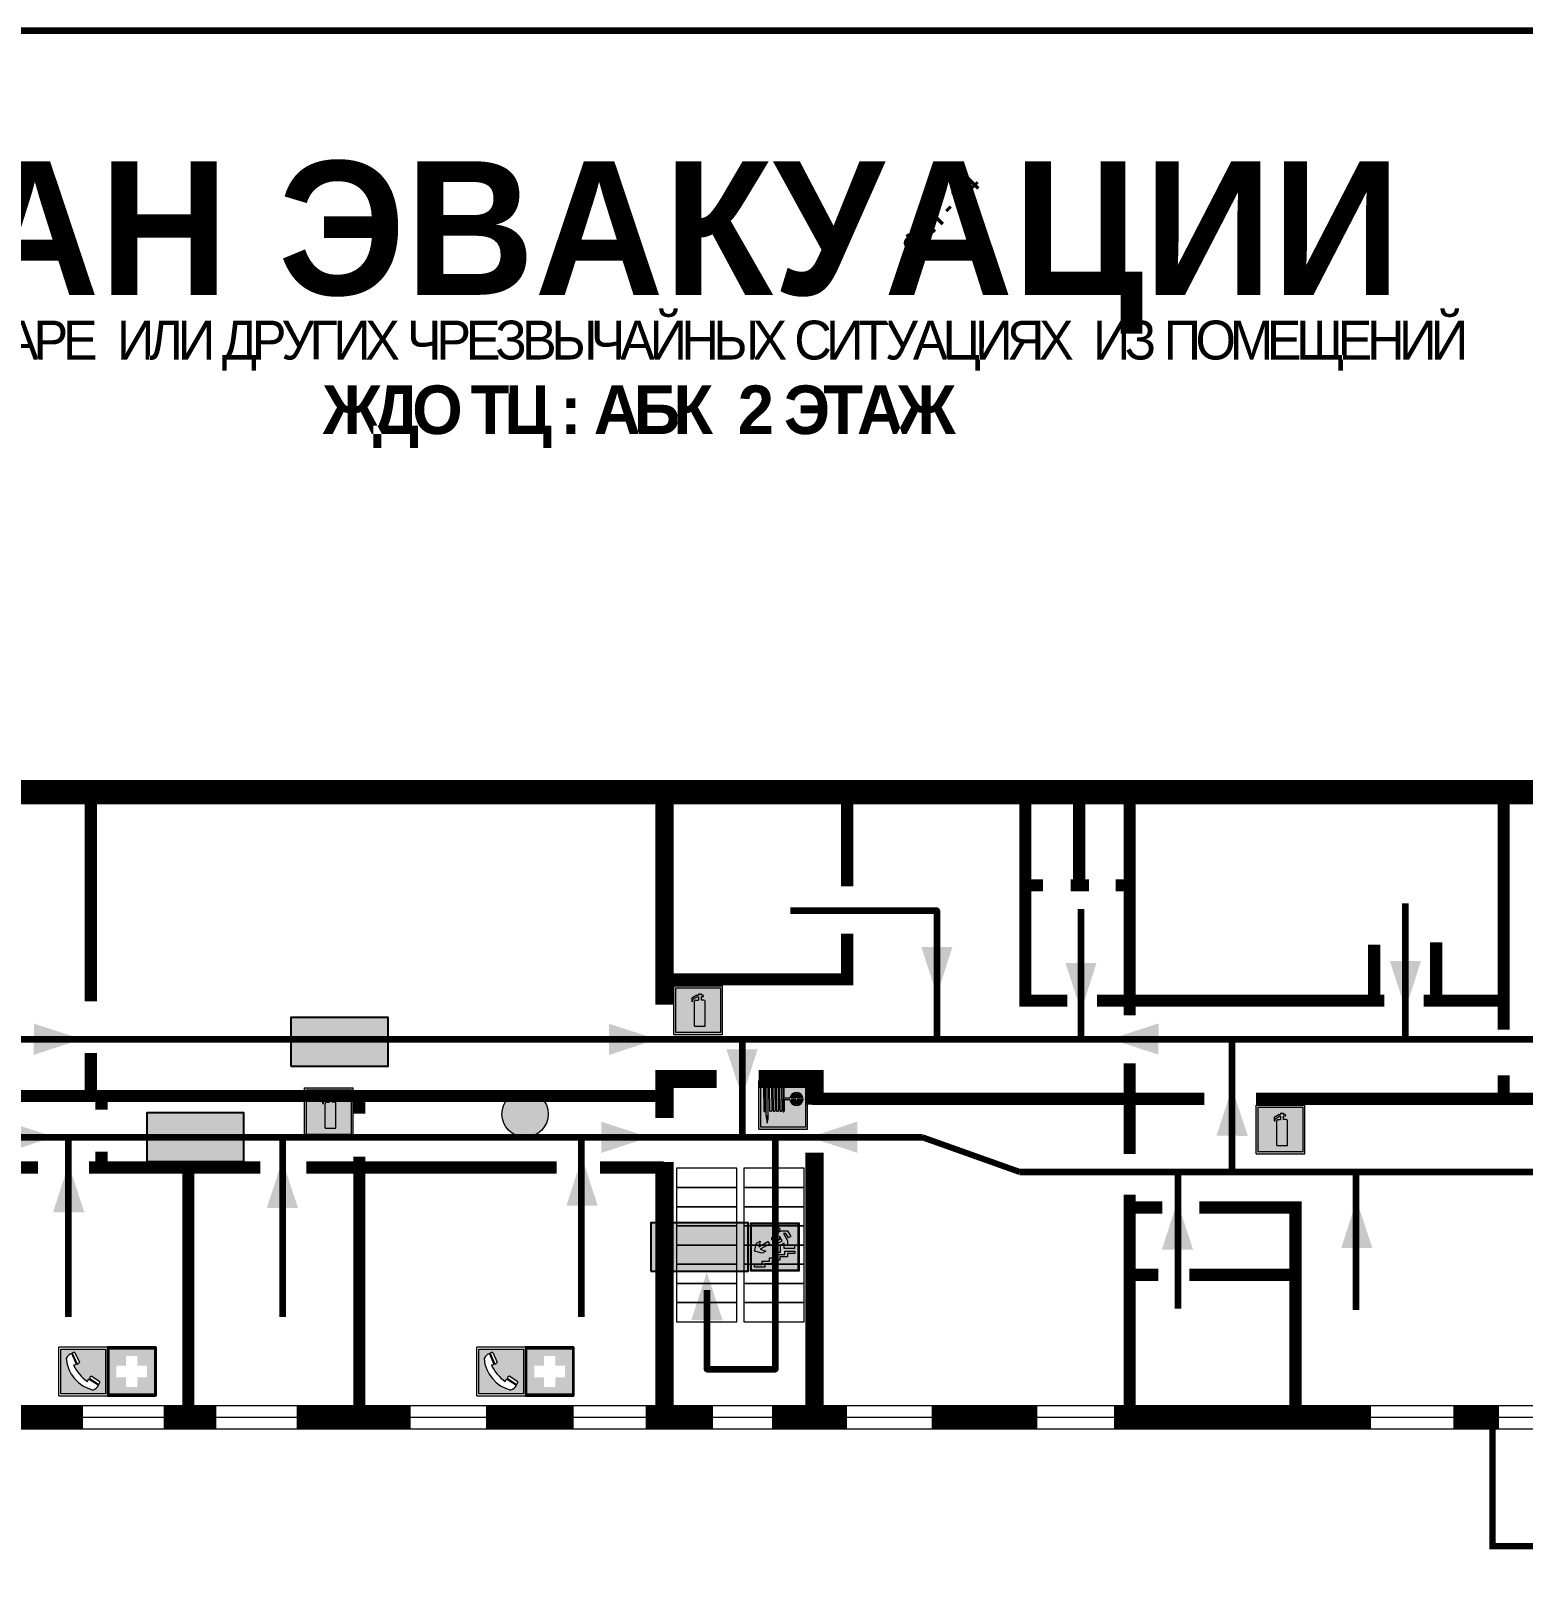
# Model space of a CAD drawing. Header units: millimetres. Extents: x 13114 to 67229, y 22859 to 38520.
# Drawn here: x 34760.2 to 35005.8, y 25617.3 to 25871.1 of the extents above; entities that cross this region are included whole.
import ezdxf

# ---------------------------------------------------------------- set-up
doc = ezdxf.new("R2010")
doc.units = ezdxf.units.MM
doc.layers.add('План_Штампы', color=7, linetype='Continuous')
doc.styles.add('обычный', font='arial.ttf')

# ---------------------------------------------------------------- blocks, each defined once
blk = doc.blocks.new('A$C7B4425F7')
at = {"true_color": 0xffffff}
blk.add_hatch(color=7, dxfattribs=at).paths.add_polyline_path([(0, 0), (-16, 0), (-16, -8), (0, -8)])
h = blk.add_hatch(color=126)
h.paths.add_polyline_path([(-0.2, -0.2), (-15.8, -0.2), (-15.8, -7.8), (-0.2, -7.8)])
h.paths.add_polyline_path([(-11.76, -2.03), (-11.76, -3.66), (-11.17, -3.66, -0.568275), (-11.17, -6.18), (-12.58, -6.18), (-12.58, -2.03)], flags=16)
h.paths.add_polyline_path([(-13.33, -4.12, -0.495768), (-13.59, -6.18), (-15.03, -6.18), (-15.03, -2.03), (-13.59, -2.03, -0.487973)], flags=16)
h.paths.add_polyline_path([(-10.25, -2.03), (-9.48, -2.03), (-9.48, -6.18), (-10.25, -6.18)], flags=16)
h.paths.add_polyline_path([(-13.84, -3.69), (-14.24, -3.69), (-14.24, -3.03), (-13.9, -3.03, -0.692621)], flags=0)
h.paths.add_polyline_path([(-9.15, -2.03), (-8.4, -2.03), (-8.04, -3.07), (-7.68, -2.03), (-6.93, -2.03), (-7.64, -4.1), (-6.93, -6.18), (-7.68, -6.18), (-8.04, -5.14), (-8.4, -6.18), (-9.15, -6.18), (-8.44, -4.1)], flags=16)
h.paths.add_polyline_path([(-11.76, -4.46), (-11.42, -4.46, -0.692621), (-11.36, -5.12), (-11.76, -5.12)], flags=0)
h.paths.add_polyline_path([(-13.9, -5.2), (-14.24, -5.2), (-14.24, -4.55), (-13.84, -4.55, -0.708038)], flags=0)
edge = h.paths.add_edge_path(flags=16)
edge.add_ellipse((-5.51, -4.08), major_axis=(0, 2.05), ratio=0.586184, start_angle=0, end_angle=360)
edge = h.paths.add_edge_path(flags=0)
edge.add_ellipse((-5.51, -4.08), major_axis=(0, 1.14), ratio=0.454828, start_angle=0, end_angle=360)
h.paths.add_polyline_path([(-4.13, -4.96, 0.377264), (-3.48, -4.52, 0.0555), (-3.16, -2.03), (-1.66, -2.03), (-1.66, -4.96), (-0.96, -4.96), (-0.96, -7.01), (-1.75, -7.01), (-1.75, -6.18), (-3.3, -6.18), (-3.3, -7.02), (-4.13, -7.02)], flags=16)
h.paths.add_polyline_path([(-2.73, -2.91), (-2.28, -2.91), (-2.28, -4.96), (-3.05, -4.96, 0.079136)], flags=0)
at = {"color": 126}
blk.add_lwpolyline([(-16, -8), (0, -8), (0, 0), (-16, 0)], close=True, dxfattribs=at)
blk = doc.blocks.new('A$C7B8C2D5B')
at = {"lineweight": 0}
h = blk.add_hatch(color=5, dxfattribs=at)
h.dxf.hatch_style = 1
h.paths.add_polyline_path([(1.4, -3.02, 1), (-2.11, -3.02, 1)])
at = {"color": 5, "lineweight": 0}
blk.add_circle((-0.36, -3.02), 1.75, dxfattribs=at)
blk = doc.blocks.new('A$C3AD82952')
at = {"true_color": 0xf5f5ff}
h = blk.add_hatch(color=7, dxfattribs=at)
h.dxf.hatch_style = 1
h.paths.add_polyline_path([(8.21, 8.73, 0.414214), (7.89, 9.05), (7.22, 9.05), (7.22, 9.92), (7.59, 9.92, 1), (7.57, 10.36), (7.22, 10.36), (7.22, 10.6), (6.43, 10.6), (6.43, 10.36), (6.01, 10.36), (4.74, 9.59), (4.74, 8.69), (4.98, 8.73), (4.98, 9.26), (6.12, 9.91), (6.43, 9.91), (6.43, 9.05), (5.76, 9.05, 0.414214), (5.44, 8.73), (5.44, 2.2), (8.21, 2.2)], flags=0)
h.paths.add_polyline_path([(12.8, 12.8), (0, 12.8), (0, 0), (12.8, 0)])
h.paths.add_polyline_path([(0.51, 12.29), (12.29, 12.29), (12.29, 0.51), (0.51, 0.51)], flags=16)
h.paths.add_polyline_path([(4.74, 9.59), (6.01, 10.36), (6.43, 10.36), (6.43, 10.6), (7.22, 10.6), (7.22, 10.36), (7.59, 10.36, -0.94586), (7.59, 9.92), (7.22, 9.92), (7.22, 9.05), (7.89, 9.05, -0.414214), (8.21, 8.73), (8.21, 2.2), (5.44, 2.2), (5.44, 8.73, -0.414214), (5.76, 9.05), (6.43, 9.05), (6.43, 9.91), (6.12, 9.91), (4.98, 9.26), (4.98, 8.73), (4.74, 8.69)], flags=0)
h = blk.add_hatch(color=242)
h.dxf.hatch_style = 1
h.paths.add_polyline_path([(12.29, 12.29), (0.51, 12.29), (0.51, 0.51), (12.29, 0.51)])
h.paths.add_polyline_path([(4.74, 8.69), (4.74, 9.59), (6.01, 10.36), (6.43, 10.36), (6.43, 10.6), (7.22, 10.6), (7.22, 10.36), (7.59, 10.36, -0.94586), (7.59, 9.92), (7.22, 9.92), (7.22, 9.05), (7.89, 9.05, -0.414214), (8.21, 8.73), (8.21, 2.2), (5.44, 2.2), (5.44, 8.73, -0.414214), (5.76, 9.05), (6.43, 9.05), (6.43, 9.91), (6.12, 9.91), (4.98, 9.26), (4.98, 8.73)], flags=16)
h = blk.add_hatch(color=7, dxfattribs=at)
h.dxf.hatch_style = 1
h.paths.add_polyline_path([(8.21, 8.73, 0.414214), (7.89, 9.05), (7.22, 9.05), (7.22, 9.92), (7.59, 9.92, 1), (7.57, 10.36), (7.22, 10.36), (7.22, 10.6), (6.43, 10.6), (6.43, 10.36), (6.01, 10.36), (4.74, 9.59), (4.74, 8.69), (4.98, 8.73), (4.98, 9.26), (6.12, 9.91), (6.43, 9.91), (6.43, 9.05), (5.76, 9.05, 0.414214), (5.44, 8.73), (5.44, 2.2), (8.21, 2.2)])
at = {"color": 242, "lineweight": 5}
for p, q in [((0, 0), (0, 12.8)), ((0, 12.8), (12.8, 12.8)), ((12.8, 0), (12.8, 12.8)), ((6.01, 10.36), (4.74, 9.59)), ((4.74, 9.59), (4.74, 8.69)), ((4.74, 8.69), (4.98, 8.73)), ((4.98, 9.26), (6.12, 9.91)), ((4.98, 8.73), (4.98, 9.26)), ((5.44, 2.2), (5.44, 8.73)), ((5.76, 9.05), (6.43, 9.05)), ((6.01, 10.36), (6.43, 10.36)), ((6.12, 9.91), (6.43, 9.91)), ((7.22, 10.6), (6.43, 10.6)), ((6.43, 10.6), (6.43, 10.36)), ((6.43, 9.91), (6.43, 9.05)), ((7.22, 10.36), (7.22, 10.6)), ((7.59, 10.36), (7.22, 10.36)), ((7.22, 9.05), (7.22, 9.92)), ((7.59, 9.92), (7.22, 9.92)), ((7.89, 9.05), (7.22, 9.05)), ((8.21, 2.2), (8.21, 8.73)), ((0, 0), (12.8, 0)), ((5.44, 2.2), (8.21, 2.2))]:
    blk.add_line(p, q, dxfattribs=at)
blk.add_lwpolyline([(0.51, 12.29), (12.29, 12.29), (12.29, 0.51), (0.51, 0.51)], close=True, dxfattribs=at)
for centre, radius, start, end in [((5.76, 8.73), 0.32, 90, 180), ((7.58, 10.14), 0.223, 273.1875, 86.8125), ((7.89, 8.73), 0.32, 0, 90)]:
    blk.add_arc(centre, radius, start, end, dxfattribs=at)
blk = doc.blocks.new('A$C37112FD5')
at = {"true_color": 0xf5f5ff}
h = blk.add_hatch(color=7, dxfattribs=at)
h.dxf.hatch_style = 1
h.paths.add_polyline_path([(12.8, -7.4), (0, -7.4), (0, -20.2), (12.8, -20.2)])
h.paths.add_polyline_path([(12.29, -7.91), (12.29, -19.69), (0.51, -19.69), (0.51, -7.91)], flags=16)
h.paths.add_polyline_path([(4.98, -9.04, -0.42597), (5.17, -9.22), (5.17, -12.25), (5.17, -15.29, -0.432244), (4.98, -15.47), (4.83, -15.47, -0.42597), (4.64, -15.29), (4.64, -12.25), (4.64, -9.22, -0.432244), (4.83, -9.04)], flags=0)
h.paths.add_polyline_path([(4.28, -9.22), (4.28, -12.25), (4.28, -15.29, -0.432244), (4.09, -15.47), (3.94, -15.47, -0.42597), (3.75, -15.29), (3.75, -12.25), (3.75, -9.22, -0.432244), (3.94, -9.04), (4.09, -9.04, -0.42597)], flags=0)
h.paths.add_polyline_path([(5.72, -9.04), (5.87, -9.04, -0.42597), (6.06, -9.22), (6.06, -12.25), (6.06, -15.29, -0.432244), (5.87, -15.47), (5.72, -15.47, -0.42597), (5.53, -15.29), (5.53, -12.25), (5.53, -9.22, -0.432244)], flags=0)
h.paths.add_polyline_path([(6.42, -8.9), (6.5, -8.9, -0.42597), (6.69, -9.08), (6.69, -12.03), (8.21, -12.03, -15.824349), (8.21, -12.47), (6.69, -12.47), (6.69, -15.42, -0.432244), (6.5, -15.6), (6.42, -15.6)], flags=0)
h.paths.add_polyline_path([(3.39, -9.22), (3.39, -12.25), (3.39, -15.29, -0.432244), (3.2, -15.47), (3.05, -15.47, -0.42597), (2.85, -15.29), (2.85, -12.25), (2.85, -9.22, -0.432244), (3.05, -9.04), (3.2, -9.04, -0.42597)], flags=0)
h.paths.add_polyline_path([(2.5, -9.22), (2.5, -16.71), (1.96, -16.71), (1.96, -9.22, -0.432244), (2.15, -9.04), (2.31, -9.04, -0.42597)], flags=0)
h.paths.add_polyline_path([(1.61, -8.9), (1.61, -15.6), (1.57, -15.6, -0.42597), (1.37, -15.42), (1.37, -12.03), (1.37, -9.09, -0.432244), (1.57, -8.9)], flags=0)
h.paths.add_polyline_path([(9.76, -10.81), (9.76, -12.03), (8.49, -12.03, -0.336371)], flags=0)
h.paths.add_polyline_path([(8.49, -12.47), (9.76, -12.47), (9.76, -13.7, -0.336371)], flags=0)
h.paths.add_polyline_path([(10.11, -10.81, -0.336371), (11.38, -12.03), (10.11, -12.03)], flags=0)
h.paths.add_polyline_path([(10.11, -12.47), (11.38, -12.47, -0.336371), (10.11, -13.7)], flags=0)
h.paths.add_polyline_path([(2.5, -16.84), (2.5, -17.05), (1.97, -17.05), (1.97, -16.84)], flags=0)
h.paths.add_polyline_path([(2.5, -17.24, -0.033778), (2.24, -18.6, -0.033778), (1.97, -17.24)], flags=0)
h = blk.add_hatch(color=242)
h.dxf.hatch_style = 1
h.paths.add_polyline_path([(12.29, -7.91), (0.51, -7.91), (0.51, -19.69), (12.29, -19.69)])
h.paths.add_polyline_path([(6.42, -15.6), (6.42, -8.9), (6.5, -8.9, -0.42597), (6.69, -9.08), (6.69, -12.03), (8.21, -12.03, -15.824349), (8.21, -12.47), (6.69, -12.47), (6.69, -15.42, -0.432244), (6.5, -15.6)], flags=16)
h.paths.add_polyline_path([(5.87, -15.47), (5.72, -15.47, -0.42597), (5.53, -15.29), (5.53, -12.25), (5.53, -9.22, -0.432244), (5.72, -9.04), (5.87, -9.04, -0.42597), (6.06, -9.22), (6.06, -12.25), (6.06, -15.29, -0.432244)], flags=16)
h.paths.add_polyline_path([(4.98, -15.47), (4.83, -15.47, -0.42597), (4.64, -15.29), (4.64, -12.25), (4.64, -9.22, -0.432244), (4.83, -9.04), (4.98, -9.04, -0.42597), (5.17, -9.22), (5.17, -12.25), (5.17, -15.29, -0.432244)], flags=16)
h.paths.add_polyline_path([(4.09, -15.47), (3.94, -15.47, -0.42597), (3.75, -15.29), (3.75, -12.25), (3.75, -9.22, -0.432244), (3.94, -9.04), (4.09, -9.04, -0.42597), (4.28, -9.22), (4.28, -12.25), (4.28, -15.29, -0.432244)], flags=16)
h.paths.add_polyline_path([(3.2, -15.47), (3.05, -15.47, -0.42597), (2.85, -15.29), (2.85, -12.25), (2.85, -9.22, -0.432244), (3.05, -9.04), (3.2, -9.04, -0.42597), (3.39, -9.22), (3.39, -12.25), (3.39, -15.29, -0.432244)], flags=16)
h.paths.add_polyline_path([(2.5, -17.05), (1.97, -17.05), (1.97, -16.84), (2.5, -16.84)], flags=16)
h.paths.add_polyline_path([(2.5, -17.24, -0.033778), (2.24, -18.6, -0.033778), (1.97, -17.24)], flags=16)
h.paths.add_polyline_path([(2.5, -16.71), (1.96, -16.71), (1.96, -9.22, -0.432244), (2.15, -9.04), (2.31, -9.04, -0.42597), (2.5, -9.22)], flags=16)
h.paths.add_polyline_path([(1.61, -15.6), (1.57, -15.6, -0.42597), (1.37, -15.42), (1.37, -12.03), (1.37, -9.09, -0.432244), (1.57, -8.9), (1.61, -8.9)], flags=16)
h.paths.add_polyline_path([(8.49, -12.47), (9.76, -12.47), (9.76, -13.7, -0.336371)], flags=0)
h.paths.add_polyline_path([(10.11, -13.7), (10.11, -12.47), (11.38, -12.47, -0.336371)], flags=0)
h.paths.add_polyline_path([(8.49, -12.03, -0.336371), (9.76, -10.81), (9.76, -12.03)], flags=0)
h.paths.add_polyline_path([(10.11, -12.03), (10.11, -10.81, -0.336371), (11.38, -12.03)], flags=0)
h = blk.add_hatch(color=7, dxfattribs=at)
h.dxf.hatch_style = 1
h.paths.add_polyline_path([(1.61, -8.9), (1.57, -8.9, 0.432244), (1.37, -9.09), (1.37, -12.03), (1.37, -15.42, 0.42597), (1.57, -15.6), (1.61, -15.6)])
h.paths.add_polyline_path([(2.5, -9.22, 0.42597), (2.31, -9.04), (2.15, -9.04, 0.432244), (1.96, -9.22), (1.96, -16.71), (2.5, -16.71)])
h.paths.add_polyline_path([(2.5, -16.84), (1.97, -16.84), (1.97, -17.05), (2.5, -17.05)])
h.paths.add_polyline_path([(2.5, -17.24), (1.97, -17.24, 0.033778), (2.24, -18.6, 0.033778)])
h.paths.add_polyline_path([(3.39, -12.25), (3.39, -9.22, 0.42597), (3.2, -9.04), (3.05, -9.04, 0.432244), (2.85, -9.22), (2.85, -12.25), (2.85, -15.29, 0.42597), (3.05, -15.47), (3.2, -15.47, 0.432244), (3.39, -15.29)])
h.paths.add_polyline_path([(4.28, -12.25), (4.28, -9.22, 0.42597), (4.09, -9.04), (3.94, -9.04, 0.432244), (3.75, -9.22), (3.75, -12.25), (3.75, -15.29, 0.42597), (3.94, -15.47), (4.09, -15.47, 0.432244), (4.28, -15.29)])
h.paths.add_polyline_path([(5.17, -12.25), (5.17, -9.22, 0.42597), (4.98, -9.04), (4.83, -9.04, 0.432244), (4.64, -9.22), (4.64, -12.25), (4.64, -15.29, 0.42597), (4.83, -15.47), (4.98, -15.47, 0.432244), (5.17, -15.29)])
h.paths.add_polyline_path([(6.06, -12.25), (6.06, -9.22, 0.42597), (5.87, -9.04), (5.72, -9.04, 0.432244), (5.53, -9.22), (5.53, -12.25), (5.53, -15.29, 0.42597), (5.72, -15.47), (5.87, -15.47, 0.432244), (6.06, -15.29)])
h.paths.add_polyline_path([(6.69, -12.47), (8.21, -12.47, 15.824349), (8.21, -12.03), (6.69, -12.03), (6.69, -9.08, 0.42597), (6.5, -8.9), (6.42, -8.9), (6.42, -15.6), (6.5, -15.6, 0.432244), (6.69, -15.42)])
h.paths.add_polyline_path([(8.49, -12.47), (9.76, -12.47), (9.76, -13.7, -0.336371)], flags=16)
h.paths.add_polyline_path([(8.49, -12.03, -0.336371), (9.76, -10.81), (9.76, -12.03)], flags=16)
h.paths.add_polyline_path([(10.11, -12.47), (11.38, -12.47, -0.336371), (10.11, -13.7)], flags=16)
h.paths.add_polyline_path([(10.11, -12.03), (10.11, -10.81, -0.336371), (11.38, -12.03)], flags=16)
h = blk.add_hatch(color=242)
h.dxf.hatch_style = 1
h.paths.add_polyline_path([(9.76, -10.81, 0.336371), (8.49, -12.03), (9.76, -12.03)])
h.paths.add_polyline_path([(10.11, -10.81), (10.11, -12.03), (11.38, -12.03, 0.336371)])
h.paths.add_polyline_path([(11.38, -12.47), (10.11, -12.47), (10.11, -13.7, 0.336371)])
h.paths.add_polyline_path([(9.76, -12.47), (8.49, -12.47, 0.336371), (9.76, -13.7)])
at = {"color": 242, "lineweight": 5}
for p, q in [((0, -20.2), (0, -7.4)), ((0, -7.4), (12.8, -7.4)), ((12.8, -20.2), (12.8, -7.4)), ((1.37, -12.03), (1.37, -9.08)), ((1.37, -12.03), (1.37, -15.42)), ((1.57, -8.9), (1.61, -8.9)), ((1.61, -8.9), (1.61, -15.6)), ((1.96, -16.71), (1.96, -9.22)), ((2.15, -9.04), (2.31, -9.04)), ((2.5, -16.71), (2.5, -9.22)), ((2.85, -12.25), (2.85, -9.22)), ((3.05, -9.04), (3.2, -9.04)), ((3.39, -12.25), (3.39, -9.22)), ((3.75, -12.25), (3.75, -9.22)), ((3.94, -9.04), (4.09, -9.04)), ((4.28, -12.25), (4.28, -9.22)), ((4.64, -12.25), (4.64, -9.22)), ((4.83, -9.04), (4.98, -9.04)), ((5.17, -12.25), (5.17, -9.22)), ((5.53, -12.25), (5.53, -9.22)), ((5.72, -9.04), (5.87, -9.04)), ((6.06, -12.25), (6.06, -9.22)), ((6.42, -8.9), (6.42, -15.6)), ((6.5, -8.9), (6.42, -8.9)), ((6.69, -12.03), (6.69, -9.08)), ((8.21, -12.03), (6.69, -12.03)), ((9.76, -12.03), (8.49, -12.03)), ((9.76, -10.81), (9.76, -12.03)), ((10.11, -10.81), (10.11, -12.03)), ((11.38, -12.03), (10.11, -12.03)), ((1.57, -15.6), (1.61, -15.6)), ((2.85, -12.25), (2.85, -15.29)), ((3.05, -15.47), (3.2, -15.47)), ((3.39, -12.25), (3.39, -15.29)), ((3.75, -12.25), (3.75, -15.29)), ((3.94, -15.47), (4.09, -15.47)), ((4.28, -12.25), (4.28, -15.29)), ((4.64, -12.25), (4.64, -15.29)), ((4.83, -15.47), (4.98, -15.47)), ((5.17, -12.25), (5.17, -15.29)), ((5.53, -12.25), (5.53, -15.29)), ((5.72, -15.47), (5.87, -15.47)), ((6.06, -12.25), (6.06, -15.29)), ((6.42, -15.6), (6.5, -15.6)), ((8.21, -12.47), (6.69, -12.47)), ((6.69, -12.47), (6.69, -15.42)), ((9.76, -12.47), (8.49, -12.47)), ((9.76, -12.47), (9.76, -13.7)), ((11.38, -12.47), (10.11, -12.47)), ((10.11, -12.47), (10.11, -13.7)), ((0, -20.2), (12.8, -20.2)), ((1.96, -16.71), (2.5, -16.71)), ((1.97, -16.84), (2.5, -16.84)), ((1.97, -17.05), (1.97, -16.84)), ((2.5, -17.05), (1.97, -17.05)), ((1.97, -17.24), (2.5, -17.24)), ((2.5, -16.84), (2.5, -17.05))]:
    blk.add_line(p, q, dxfattribs=at)
blk.add_lwpolyline([(0.51, -7.91), (12.29, -7.91), (12.29, -19.69), (0.51, -19.69)], close=True, dxfattribs=at)
for centre, radius, start, end in [((1.56, -9.09), 0.182, 87.1027, 180.6071), ((2.15, -9.22), 0.182, 87.1027, 180.6071), ((2.32, -9.22), 0.182, 359.3929, 92.8973), ((3.04, -9.22), 0.182, 87.1027, 180.6071), ((3.21, -9.22), 0.182, 359.3929, 92.8973), ((3.93, -9.22), 0.182, 87.1027, 180.6071), ((4.1, -9.22), 0.182, 359.3929, 92.8973), ((4.82, -9.22), 0.182, 87.1027, 180.6071), ((4.99, -9.22), 0.182, 359.3929, 92.8973), ((5.71, -9.22), 0.182, 87.1027, 180.6071), ((5.88, -9.22), 0.182, 359.3929, 92.8973), ((6.51, -9.09), 0.182, 359.3929, 92.8973), ((9.93, -12.25), 1.74, 187.2319, 172.7681), ((9.93, -12.25), 1.46, 96.9927, 171.3585), ((9.93, -12.25), 1.46, 8.6415, 83.0073), ((1.56, -15.42), 0.182, 179.3929, 272.8973), ((3.04, -15.29), 0.182, 179.3929, 272.8973), ((3.21, -15.29), 0.182, 267.1027, 0.6071), ((3.93, -15.29), 0.182, 179.3929, 272.8973), ((4.1, -15.29), 0.182, 267.1027, 0.6071), ((4.82, -15.29), 0.182, 179.3929, 272.8973), ((4.99, -15.29), 0.182, 267.1027, 0.6071), ((5.71, -15.29), 0.182, 179.3929, 272.8973), ((5.88, -15.29), 0.182, 267.1027, 0.6071), ((6.51, -15.42), 0.182, 267.1027, 0.6071), ((9.93, -12.25), 1.46, 188.6415, 263.0073), ((9.93, -12.25), 1.46, 276.9927, 351.3585), ((12.17, -15.98), 10.27, 187.041, 194.7793), ((-7.7, -15.98), 10.27, 345.2207, 352.959)]:
    blk.add_arc(centre, radius, start, end, dxfattribs=at)
blk = doc.blocks.new('вниз 3')
at = {"lineweight": 0, "true_color": 0xffffff}
h = blk.add_hatch(color=7, dxfattribs=at)
h.dxf.hatch_style = 1
h.paths.add_polyline_path([(40997.5, -4475.69), (40997.25, -4475.28), (40995.76, -4476.15), (40995.97, -4475.23), (40995.39, -4475.56), (40995.05, -4476.83), (40996.33, -4477.17), (40996.91, -4476.83), (40996, -4476.55)], flags=0)
h.paths.add_polyline_path([(40999.81, -4473.95), (41000.22, -4473.95), (41000.64, -4474.67), (41001.03, -4474.43), (41000.46, -4473.49), (41000.42, -4473.49), (40999.43, -4473.49), (40998.68, -4473.92), (40998.68, -4474.57), (40997.88, -4474.57), (40997.88, -4475), (40999.14, -4475), (40999.14, -4474.43), (40999.14, -4474.38), (40999.59, -4475.15), (40998.72, -4475.67), (40998.72, -4477.06), (40999.24, -4477.06), (40999.24, -4475.96), (40999.95, -4475.56), (40999.95, -4476.43), (41001.61, -4476.43), (41001.61, -4475.88), (41000.47, -4475.88), (41000.47, -4475.12)], flags=0)
h.paths.add_polyline_path([(40999.2, -4473.24, 1), (40998.35, -4473.24, 1)], flags=0)
h.paths.add_polyline_path([(41000.46, -4477.26), (41001.69, -4477.26), (41001.69, -4476.84), (41000.03, -4476.84), (41000.03, -4477.39), (40998.78, -4477.39), (40998.78, -4477.95), (40997.53, -4477.95), (40997.53, -4478.5), (40996.29, -4478.5), (40996.29, -4479.06), (40995.05, -4479.06), (40995.05, -4479.48), (40995.29, -4479.48), (40996.72, -4479.48), (40996.72, -4478.92), (40997.97, -4478.92), (40997.97, -4478.36), (40999.2, -4478.36), (40999.2, -4477.81), (41000.46, -4477.81)], flags=0)
h.paths.add_polyline_path([(41002.37, -4472.17), (40994.37, -4472.17), (40994.37, -4480.17), (41002.37, -4480.17)])
h.paths.add_polyline_path([(41002.16, -4479.96), (40994.57, -4479.96), (40994.57, -4472.37), (41002.16, -4472.37)], flags=16)
h.paths.add_polyline_path([(41001.61, -4475.88), (41001.61, -4476.43), (40999.95, -4476.43), (40999.95, -4475.56), (40999.24, -4475.96), (40999.24, -4477.06), (40998.72, -4477.06), (40998.72, -4475.67), (40999.59, -4475.15), (40999.14, -4474.38), (40999.14, -4474.43), (40999.14, -4475), (40997.88, -4475), (40997.88, -4474.57), (40998.68, -4474.57), (40998.68, -4473.92), (40999.43, -4473.49), (41000.42, -4473.49), (41000.46, -4473.49), (41001.03, -4474.43), (41000.64, -4474.67), (41000.22, -4473.95), (40999.81, -4473.95), (41000.47, -4475.12), (41000.47, -4475.88)], flags=0)
h.paths.add_polyline_path([(41001.69, -4476.84), (41001.69, -4477.26), (41000.46, -4477.26), (41000.46, -4477.81), (40999.2, -4477.81), (40999.2, -4478.36), (40997.97, -4478.36), (40997.97, -4478.92), (40996.72, -4478.92), (40996.72, -4479.48), (40995.05, -4479.48), (40995.05, -4479.06), (40996.29, -4479.06), (40996.29, -4478.5), (40997.53, -4478.5), (40997.53, -4477.95), (40998.78, -4477.95), (40998.78, -4477.39), (41000.03, -4477.39), (41000.03, -4476.84)], flags=0)
h.paths.add_polyline_path([(40998.35, -4473.24, -1), (40999.2, -4473.24, -1)], flags=0)
h.paths.add_polyline_path([(40997.5, -4475.69), (40996, -4476.55), (40996.91, -4476.83), (40996.33, -4477.17), (40995.05, -4476.83), (40995.39, -4475.56), (40995.97, -4475.23), (40995.76, -4476.15), (40997.25, -4475.28)], flags=0)
at = {"lineweight": 0}
h = blk.add_hatch(color=126, dxfattribs=at)
h.dxf.hatch_style = 1
h.paths.add_polyline_path([(41002.16, -4472.37), (40994.57, -4472.37), (40994.57, -4479.96), (41002.16, -4479.96)])
h.paths.add_polyline_path([(40995.97, -4475.23), (40995.76, -4476.15), (40997.25, -4475.28), (40997.5, -4475.69), (40996, -4476.55), (40996.91, -4476.83), (40996.33, -4477.17), (40995.05, -4476.83), (40995.39, -4475.56)], flags=16)
h.paths.add_polyline_path([(40997.88, -4474.57), (40998.68, -4474.57), (40998.68, -4473.92), (40999.43, -4473.49), (41000.42, -4473.49), (41000.46, -4473.49), (41001.03, -4474.43), (41000.64, -4474.67), (41000.22, -4473.95), (40999.81, -4473.95), (41000.47, -4475.12), (41000.47, -4475.88), (41001.61, -4475.88), (41001.61, -4476.43), (40999.95, -4476.43), (40999.95, -4475.56), (40999.24, -4475.96), (40999.24, -4477.06), (40998.72, -4477.06), (40998.72, -4475.67), (40999.59, -4475.15), (40999.14, -4474.38), (40999.14, -4474.43), (40999.14, -4475), (40997.88, -4475)], flags=16)
h.paths.add_polyline_path([(40998.35, -4473.24, -1), (40999.2, -4473.24, -1)], flags=16)
h.paths.add_polyline_path([(40997.53, -4477.95), (40998.78, -4477.95), (40998.78, -4477.39), (41000.03, -4477.39), (41000.03, -4476.84), (41001.69, -4476.84), (41001.69, -4477.26), (41000.46, -4477.26), (41000.46, -4477.81), (40999.2, -4477.81), (40999.2, -4478.36), (40997.97, -4478.36), (40997.97, -4478.92), (40996.72, -4478.92), (40996.72, -4479.48), (40995.05, -4479.48), (40995.05, -4479.06), (40996.29, -4479.06), (40996.29, -4478.5), (40997.53, -4478.5)], flags=16)
at = {"lineweight": 0, "true_color": 0xffffff}
h = blk.add_hatch(color=7, dxfattribs=at)
h.dxf.hatch_style = 1
h.paths.add_polyline_path([(40999.2, -4473.24, 1), (40998.35, -4473.24, 1)])
h.paths.add_polyline_path([(40999.81, -4473.95), (41000.22, -4473.95), (41000.64, -4474.67), (41001.03, -4474.43), (41000.46, -4473.49), (41000.42, -4473.49), (40999.43, -4473.49), (40998.68, -4473.92), (40998.68, -4474.57), (40997.88, -4474.57), (40997.88, -4475), (40999.14, -4475), (40999.14, -4474.43), (40999.14, -4474.38), (40999.59, -4475.15), (40998.72, -4475.67), (40998.72, -4477.06), (40999.24, -4477.06), (40999.24, -4475.96), (40999.95, -4475.56), (40999.95, -4476.43), (41001.61, -4476.43), (41001.61, -4475.88), (41000.47, -4475.88), (41000.47, -4475.12)])
h.paths.add_polyline_path([(40999.2, -4477.81), (41000.46, -4477.81), (41000.46, -4477.26), (41001.69, -4477.26), (41001.69, -4476.84), (41000.03, -4476.84), (41000.03, -4477.39), (40998.78, -4477.39), (40998.78, -4477.95), (40997.53, -4477.95), (40997.53, -4478.5), (40996.29, -4478.5), (40996.29, -4479.06), (40995.05, -4479.06), (40995.05, -4479.48), (40995.29, -4479.48), (40996.72, -4479.48), (40996.72, -4478.92), (40997.97, -4478.92), (40997.97, -4478.36), (40999.2, -4478.36)])
h.paths.add_polyline_path([(40997.5, -4475.69), (40997.25, -4475.28), (40995.76, -4476.15), (40995.97, -4475.23), (40995.39, -4475.56), (40995.05, -4476.83), (40996.33, -4477.17), (40996.91, -4476.83), (40996, -4476.55)])
at = {"color": 126, "lineweight": 0}
for points in [[(40994.37, -4472.17), (41002.37, -4472.17), (41002.37, -4480.17), (40994.37, -4480.17)], [(40994.57, -4472.37), (41002.16, -4472.37), (41002.16, -4479.96), (40994.57, -4479.96)]]:
    blk.add_lwpolyline(points, close=True, dxfattribs=at)
for points in [[(40999.14, -4474.43), (40999.14, -4475), (40997.88, -4475), (40997.88, -4474.57), (40998.68, -4474.57), (40998.68, -4473.92), (40999.43, -4473.49), (41000.42, -4473.49), (41000.46, -4473.49), (41001.03, -4474.43), (41000.64, -4474.67), (41000.22, -4473.95), (40999.81, -4473.95), (41000.47, -4475.12), (41000.47, -4475.88), (41001.61, -4475.88), (41001.61, -4476.43), (40999.95, -4476.43), (40999.95, -4475.56), (40999.24, -4475.96), (40999.24, -4477.06), (40998.72, -4477.06), (40998.72, -4475.67), (40999.59, -4475.15), (40999.14, -4474.38), (40999.14, -4474.43)], [(40995.05, -4476.83), (40995.39, -4475.56), (40995.97, -4475.23), (40995.76, -4476.15), (40997.25, -4475.28), (40997.5, -4475.69), (40996, -4476.55), (40996.91, -4476.83), (40996.33, -4477.17), (40995.05, -4476.83)], [(40995.29, -4479.48), (40995.05, -4479.48), (40995.05, -4479.06), (40996.29, -4479.06), (40996.29, -4478.5), (40997.53, -4478.5), (40997.53, -4477.95), (40998.78, -4477.95), (40998.78, -4477.39), (41000.03, -4477.39), (41000.03, -4476.84), (41001.69, -4476.84), (41001.69, -4477.26), (41000.46, -4477.26), (41000.46, -4477.81), (40999.2, -4477.81), (40999.2, -4478.36), (40997.97, -4478.36), (40997.97, -4478.92), (40996.72, -4478.92), (40996.72, -4479.48), (40995.05, -4479.48)]]:
    blk.add_lwpolyline(points, dxfattribs=at)
blk.add_circle((40998.77, -4473.24), 0.426, dxfattribs=at)
blk = doc.blocks.new('A$C32E8229D')
at = {"true_color": 0xffffff}
blk.add_hatch(color=7, dxfattribs=at).paths.add_polyline_path([(0, 0), (0, -8), (16, -8), (16, 0)])
h = blk.add_hatch(color=126)
h.paths.add_polyline_path([(0.2, -0.2), (15.8, -0.2), (15.8, -7.8), (0.2, -7.8)])
h.paths.add_polyline_path([(13.49, -2.05), (12.08, -2.05), (11.37, -2.63, 0.162397), (11.29, -2.84), (11.29, -3.63), (10.35, -3.63), (10.35, -4.05), (11.68, -4.05), (11.68, -3.48), (12.26, -4.28), (11.29, -5.1), (11.29, -6.78), (11.85, -6.78), (11.85, -5.44), (12.8, -4.64), (12.8, -5.94), (14.46, -5.94), (14.46, -5.39), (13.45, -5.39), (13.45, -3.97), (12.46, -2.59), (13.15, -2.59), (13.69, -3.34), (14.18, -3)], flags=16)
h.paths.add_polyline_path([(10.74, -1.82, 1), (11.8, -1.82, 1)], flags=16)
h.paths.add_polyline_path([(9.39, -3.59), (5.99, -3.59), (6.56, -3.03), (5.91, -3.03), (5.1, -3.83), (5.91, -4.64), (6.56, -4.64), (5.99, -4.09), (9.39, -4.09)], flags=16)
h.paths.add_polyline_path([(4.29, -1.08), (1.72, -1.08), (1.72, -6.6), (4.29, -6.6)], flags=16)
at = {"color": 126}
blk.add_lwpolyline([(16, -8), (0, -8), (0, 0), (16, 0)], close=True, dxfattribs=at)
blk = doc.blocks.new('A$C456E1F9C')
at = {"lineweight": 5}
h = blk.add_hatch(color=242, dxfattribs=at)
h.paths.add_polyline_path([(0.51, -1.47), (0.51, -13.26), (12.29, -13.26), (12.29, -1.47)])
h.paths.add_polyline_path([(5.42, -4.95, -0.254479), (4.78, -5.4), (3.52, -2.53, -0.209735), (4.23, -2.4)], flags=16)
h.paths.add_polyline_path([(8.53, -8.6), (10.87, -10.17), (10.54, -10.76), (8.03, -9.13, -0.192251)], flags=16)
h.paths.add_polyline_path([(4.61, -5.49, 0.005518), (3.87, -5.72, 0.128647), (7.49, -10.01, 0.00809), (7.83, -9.33), (10.47, -10.97, -0.16736), (8.99, -12.25, -0.327862), (1.95, -3.95, -0.166952), (3.36, -2.62)], flags=16)
at = {"color": 242, "lineweight": 5}
for p, q in [((0, -13.77), (0, -0.97)), ((12.8, -0.97), (0, -0.97)), ((4.61, -5.49), (3.36, -2.62)), ((3.52, -2.53), (4.78, -5.4)), ((4.23, -2.4), (5.42, -4.95)), ((12.8, -13.77), (12.8, -0.97)), ((7.83, -9.33), (10.47, -10.97)), ((8.03, -9.13), (10.54, -10.76)), ((10.81, -10.12), (8.53, -8.6)), ((10.54, -10.76), (10.8, -10.3)), ((10.8, -10.3), (10.81, -10.12)), ((0, -13.77), (12.8, -13.77))]:
    blk.add_line(p, q, dxfattribs=at)
blk.add_lwpolyline([(0.51, -1.47), (12.29, -1.47), (12.29, -13.26), (0.51, -13.26)], close=True, dxfattribs=at)
for centre, radius, start, end in [((4.59, -5.34), 2.99, 114.2845, 152.1974), ((11.12, -3.31), 9.19, 183.9915, 256.6009), ((4.02, -3.27), 0.891, 76.3284, 123.7092), ((14.98, -39.1), 35.17, 107.1487, 108.4135), ((13.86, -0.94), 11.08, 205.5536, 234.8762), ((4.68, -4.59), 0.824, 276.9621, 334.0723), ((-13.31, 0.8), 23.44, 332.5487, 334.4027), ((8.94, -9.5), 0.989, 114.4092, 157.9388), ((7.87, -9.46), 3, 291.9291, 329.9329)]:
    blk.add_arc(centre, radius, start, end, dxfattribs=at)
blk = doc.blocks.new('A$C18900ED3')
h = blk.add_hatch(color=126)
h.paths.add_polyline_path([(-0.18, -0.18), (-7.02, -0.18), (-7.02, -7.02), (-0.18, -7.02)])
h.paths.add_polyline_path([(-5.89, -4.46), (-5.89, -2.77), (-4.46, -2.77), (-4.46, -1.31), (-2.77, -1.31), (-2.77, -2.77), (-1.33, -2.77), (-1.33, -4.46), (-2.77, -4.46), (-2.77, -5.89), (-4.46, -5.89), (-4.46, -4.46)], flags=16)
at = {"color": 126}
for p, q in [((-7.2, 0), (-7.2, -7.2)), ((0, 0), (-7.2, 0)), ((0, -7.2), (0, 0)), ((-7.02, -7.02), (-7.02, -0.18)), ((-7.02, -0.18), (-0.18, -0.18)), ((-0.18, -0.18), (-0.18, -7.02)), ((-7.2, -7.2), (0, -7.2)), ((-0.18, -7.02), (-7.02, -7.02))]:
    blk.add_line(p, q, dxfattribs=at)

msp = doc.modelspace()

# ---------------------------------------------------------------- linework, layer by layer
at = {"color": 6, "lineweight": 100}
msp.add_lwpolyline([(34549.77, 25476.07), (35149.77, 25476.07), (35149.77, 25871.07), (34549.77, 25871.07)], close=True, dxfattribs=at)
at = {"lineweight": 100}
for points, const_width in [([(34702.14, 25745.76), (35130.3, 25745.76), (35130.3, 25626.11), (35080.38, 25626.11), (35080.38, 25631.77)], 4), ([(34864.5, 25745.76), (34864.5, 25710.81)], 3), ([(34932.74, 25730.46), (34932.74, 25744.86)], 2), ([(34924.24, 25730.46), (34926.76, 25730.46)], 2), ([(34931.32, 25730.46), (34934.34, 25730.46)], 2), ([(34938.72, 25730.46), (34940.84, 25730.46)], 2), ([(34864.5, 25692.18), (34864.5, 25698.57), (34873.09, 25698.57)], 3), ([(34879.98, 25698.57), (34889.2, 25698.57), (34889.2, 25694.35)], 3), ([(34864.5, 25643.37), (34864.5, 25684.91)], 3), ([(34889.2, 25686.47), (34889.2, 25643.37)], 3), ([(34750.94, 25642.92), (34768.8, 25642.92)], 4), ([(34782.09, 25642.92), (34790.76, 25642.92)], 4), ([(34803.97, 25642.92), (34822.75, 25642.92)], 4), ([(34835.16, 25642.92), (34849.56, 25642.92)], 4), ([(34861.4, 25642.92), (34872.48, 25642.92)], 4), ([(34882.18, 25642.92), (34894.53, 25642.92)], 4), ([(34908.47, 25642.92), (34925.87, 25642.92)], 4), ([(34938.49, 25642.92), (34980.77, 25642.92)], 4), ([(34994.29, 25642.92), (35001.8, 25642.92)], 4)]:
    msp.add_lwpolyline(points, dxfattribs=dict(at, const_width=const_width))
at = {"lineweight": 0}
for points, const_width in [([(34770.11, 25711.38), (34770.11, 25744.19)], 2), ([(34894.57, 25730.27), (34894.57, 25745.51)], 2), ([(34923.87, 25745.71), (34923.87, 25711.47), (34930.77, 25711.47)], 2), ([(34941.05, 25711.47), (34941.05, 25709.05), (34941.05, 25745.8)], 2), ([(34989.4, 25711.47), (35002.57, 25711.47), (35002.57, 25706.68), (35002.57, 25746.01)], 2), ([(34864.37, 25714.97), (34894.57, 25714.97), (34894.57, 25722.51)], 2), ([(34991.48, 25711.47), (34991.48, 25721.06)], 2), ([(34981.27, 25711.47), (34981.27, 25720.67)], 2), ([(34935.67, 25711.47), (34982.93, 25711.47)], 2), ([(34770.11, 25695.77), (34770.11, 25702.84)], 2), ([(34941.05, 25695.3), (34941.05, 25701.13)], 2), ([(34670.91, 25695.77), (34864.66, 25695.77)], 2), ([(34771.87, 25695.77), (34771.87, 25693.53)], 2), ([(34814.3, 25695.77), (34814.3, 25692.88)], 2), ([(34888.85, 25695.3), (34953.32, 25695.3)], 2), ([(34941.05, 25695.3), (34941.05, 25686.21)], 2), ([(34961.83, 25695.3), (35079.76, 25695.3)], 2), ([(34771.87, 25684.01), (34771.87, 25686.6)], 2), ([(34814.3, 25684.01), (34814.3, 25685.8)], 2), ([(34755.87, 25684.01), (34761.43, 25684.01)], 2), ([(34769.79, 25684.01), (34798.02, 25684.01)], 2), ([(34786.17, 25684.01), (34786.17, 25642.48)], 2), ([(34805.55, 25684.01), (34846.75, 25684.01)], 2), ([(34814.3, 25684.01), (34814.3, 25643.6)], 2), ([(34853.9, 25684.01), (34864.37, 25684.01)], 2), ([(34941.05, 25679.54), (34941.05, 25642.81)], 2), ([(34941.05, 25677.42), (34946.42, 25677.42)], 2), ([(34952.53, 25677.42), (34968.32, 25677.42), (34968.32, 25642.55)], 2), ([(34941.05, 25666.35), (34945.78, 25666.35)], 2), ([(34968.32, 25666.35), (34950.88, 25666.35)], 2), ([(35000.74, 25641.3), (35000.74, 25621.7), (35030.11, 25621.7), (35030.11, 25631.36), (35082.34, 25631.36)], 1)]:
    msp.add_lwpolyline(points, dxfattribs=dict(at, const_width=const_width))
at = {"color": 126, "lineweight": 100, "true_color": 0x008754}
for points in [[(34986.45, 25705.12), (34986.45, 25727.44)], [(34885.24, 25726.32), (34909.34, 25726.32), (34909.34, 25705.12)], [(34933.07, 25705.12), (34933.07, 25726.51)], [(34585.45, 25666.6), (34585.45, 25651.77), (34596.47, 25651.77), (34596.47, 25689.02), (34591.07, 25689.02), (34591.07, 25705.12), (35096.79, 25705.12)], [(34877.32, 25689.02), (34877.32, 25705.12)], [(34948.95, 25683.28), (34957.93, 25683.28), (34957.93, 25705.12)], [(34752.57, 25689.02), (34906.93, 25689.02)], [(34766.4, 25689.02), (34766.4, 25659.43)], [(34801.66, 25689.02), (34801.66, 25659.43)], [(34850.87, 25659.43), (34850.87, 25689.02)], [(34871.46, 25663.84), (34871.46, 25650.81), (34882.75, 25650.81), (34882.75, 25689.02)], [(34906.93, 25689.02), (34922.99, 25683.28)], [(34922.99, 25683.28), (34948.95, 25683.28), (34948.95, 25660.83)], [(34957.93, 25683.28), (34978.28, 25683.28), (34978.28, 25660.6)], [(34978.28, 25683.28), (35096.79, 25683.28)]]:
    msp.add_lwpolyline(points, dxfattribs=at)
at = {"color": 0, "lineweight": 100, "const_width": 2}
msp.add_lwpolyline([(35002.57, 25695.3), (35002.57, 25699.17)], dxfattribs=at)
at = {"lineweight": 0}
for points in [[(34866.49, 25680.72), (34876.42, 25680.72), (34876.42, 25683.88), (34866.49, 25683.88)], [(34877.58, 25680.72), (34887.51, 25680.72), (34887.51, 25683.88), (34877.58, 25683.88)], [(34866.49, 25677.56), (34876.42, 25677.56), (34876.42, 25680.72), (34866.49, 25680.72)], [(34877.58, 25677.56), (34887.51, 25677.56), (34887.51, 25680.72), (34877.58, 25680.72)], [(34866.49, 25674.4), (34876.42, 25674.4), (34876.42, 25677.56), (34866.49, 25677.56)], [(34877.58, 25674.4), (34887.51, 25674.4), (34887.51, 25677.56), (34877.58, 25677.56)], [(34866.49, 25671.25), (34876.42, 25671.25), (34876.42, 25674.4), (34866.49, 25674.4)], [(34877.58, 25671.25), (34887.51, 25671.25), (34887.51, 25674.4), (34877.58, 25674.4)], [(34866.49, 25668.09), (34876.42, 25668.09), (34876.42, 25671.25), (34866.49, 25671.25)], [(34877.58, 25668.09), (34887.51, 25668.09), (34887.51, 25671.25), (34877.58, 25671.25)], [(34866.49, 25664.93), (34876.42, 25664.93), (34876.42, 25668.09), (34866.49, 25668.09)], [(34877.58, 25664.93), (34887.51, 25664.93), (34887.51, 25668.09), (34877.58, 25668.09)], [(34866.49, 25661.77), (34876.42, 25661.77), (34876.42, 25664.93), (34866.49, 25664.93)], [(34877.58, 25661.77), (34887.51, 25661.77), (34887.51, 25664.93), (34877.58, 25664.93)], [(34866.49, 25658.61), (34876.42, 25658.61), (34876.42, 25661.77), (34866.49, 25661.77)], [(34877.58, 25658.61), (34887.51, 25658.61), (34887.51, 25661.77), (34877.58, 25661.77)]]:
    msp.add_lwpolyline(points, close=True, dxfattribs=at)
for points in [[(34584.82, 25644.82), (35067.44, 25644.82)], [(34584.8, 25641.01), (35067.41, 25641.01)], [(34584.98, 25642.92), (35067.59, 25642.92)]]:
    msp.add_lwpolyline(points, dxfattribs=at)
at = {"layer": 'План_Штампы', "color": 126, "true_color": 0x008754}
for points in [[(34906.75, 25720.32), (34911.88, 25720.31), (34909.34, 25712.43)], [(34930.47, 25717.69), (34935.6, 25717.68), (34933.06, 25709.8)], [(34983.85, 25717.99), (34988.98, 25717.98), (34986.44, 25710.1)], [(34760.73, 25702.55), (34760.74, 25707.69), (34768.62, 25705.14)], [(34855.35, 25702.52), (34855.37, 25707.66), (34863.25, 25705.11)], [(34945.8, 25707.73), (34945.78, 25702.6), (34937.9, 25705.14)], [(34874.69, 25703.48), (34879.83, 25703.47), (34877.28, 25695.59)], [(34960.47, 25689.22), (34955.33, 25689.23), (34957.88, 25697.11)], [(34756.15, 25686.47), (34756.17, 25691.61), (34764.05, 25689.06)], [(34854.1, 25686.4), (34854.12, 25691.54), (34862, 25688.99)], [(34896.23, 25691.57), (34896.22, 25686.44), (34888.34, 25688.98)], [(34769.04, 25676.65), (34763.9, 25676.66), (34766.45, 25684.54)], [(34804.21, 25677.32), (34799.08, 25677.33), (34801.62, 25685.21)], [(34853.52, 25677.74), (34848.38, 25677.75), (34850.93, 25685.63)], [(34951.48, 25670.49), (34946.35, 25670.5), (34948.89, 25678.38)], [(34980.98, 25670.74), (34975.85, 25670.75), (34978.39, 25678.63)], [(34874.05, 25658.88), (34868.92, 25658.89), (34871.46, 25666.77)]]:
    msp.add_solid(points, dxfattribs=at)

# ---------------------------------------------------------------- block references
for name, p, xscale, yscale, zscale in [('A$C3AD82952', (34866.06, 25705.91), 0.625, 0.625, 0.625), ('A$C3AD82952', (34805.29, 25689.11), 0.625, 0.625, 0.625), ('A$C7B8C2D5B', (34842.35, 25699.39), 2.177419353276491, 2.177419353276491, 2.177419353276491), ('A$C37112FD5', (34880.02, 25702.94), 0.6249984004534781, 0.6249984004534781, 0.6249984004534781), ('A$C3AD82952', (34961.87, 25686.25), 0.625, 0.625, 0.625), ('A$C456E1F9C', (34764.86, 25655.05), 0.625, 0.625, 0.625), ('A$C18900ED3', (34780.86, 25654.45), 1.111111111007631, 1.111111111007631, 1.111111111007631), ('A$C456E1F9C', (34833.61, 25655.05), 0.625, 0.625, 0.625), ('A$C18900ED3', (34849.61, 25654.45), 1.111111111007631, 1.111111111007631, 1.111111111007631)]:
    msp.add_blockref(name, p, dxfattribs=dict(xscale=xscale, yscale=yscale, zscale=zscale))
at = {"color": 126, "true_color": 0x008754}
msp.add_blockref('вниз 3', (-6115.73, 30147.1), dxfattribs=at)
at = {"layer": 'План_Штампы', "color": 126, "true_color": 0x008754, "xscale": -1}
for p in [(34819.02, 25708.68), (34795.31, 25693.02)]:
    msp.add_blockref('A$C32E8229D', p, dxfattribs=at)
at = {"layer": 'План_Штампы'}
msp.add_blockref('A$C7B4425F7', (34878.27, 25674.93), dxfattribs=at)

# ---------------------------------------------------------------- texts
at = {"lineweight": 0, "insert": (34708.5, 25849.62), "char_height": 22, "width": 493.8901, "attachment_point": 1, "style": 'обычный'}
msp.add_mtext('{\\fProxima Nova Rg|b1|i0|c204|p2;ПЛАН ЭВАКУАЦИИ}', dxfattribs=at)
at = {"color": 254, "lineweight": 0, "true_color": 0xdedede, "insert": (34903.11, 25836.31), "char_height": 3, "attachment_point": 1, "rotation": 45, "style": 'обычный'}
msp.add_mtext_dynamic_manual_height_columns('{\\fArial|b1|i0|c204|p34;Ф П - 24}', width=20.2737, gutter_width=12.5, heights=[0], dxfattribs=at)
at = {"color": 0, "lineweight": 0, "insert": (34858.36, 25823.56), "char_height": 8, "width": 449.2158, "attachment_point": 5, "style": 'обычный'}
msp.add_mtext('{\\fArial Black|b1|i0|c204|p34;\\H2x;\\T0.85;  \\fArial Narrow|b0|i0|c204|p34;\\H0.8x;\\W0.9;\\P\\fProxima Nova Rg|b0|i0|c204|p2;\\H0.5x;\\W1;\\C256;ПРИ ПОЖАРЕ  ИЛИ ДРУГИХ ЧРЕЗВЫЧАЙНЫХ СИТУАЦИЯХ  ИЗ ПОМЕЩЕНИЙ \\fProxima Nova Rg|b1|i0|c204|p2;\\H1.25x;\\P ЖДО ТЦ : АБК  2 ЭТАЖ}', dxfattribs=at)

doc.saveas('drawing.dxf')
